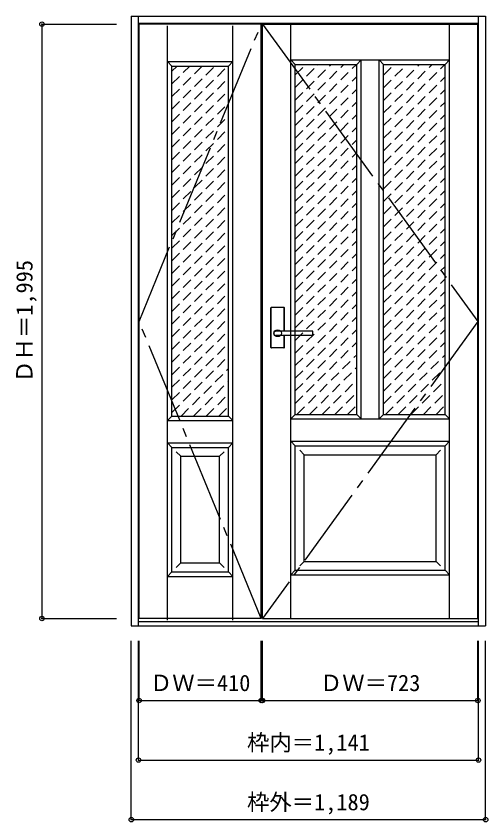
# Model space of a CAD drawing. Units: millimetres, scale not verified. Extents: x -906 to 677, y -1566 to 1138.
import ezdxf
from ezdxf.enums import TextEntityAlignment as Align

# ---------------------------------------------------------------- set-up
doc = ezdxf.new("R2010")
doc.units = ezdxf.units.MM
doc.header["$LTSCALE"] = 30
doc.header["$PDMODE"] = 32
doc.header["$PDSIZE"] = 15
doc.linetypes.add('CHAIN2', pattern=[12, 9, -1, 1, -1])
doc.linetypes.add('DASHED1', pattern=[1.8, 1.2, -0.6])
for name, color, linetype in [('0-0', 4, 'DASHED1'), ('0-1_寸法', 7, 'Continuous'), ('0-4_レバー', 3, 'Continuous')]:
    doc.layers.add(name, color=color, linetype=linetype)
doc.styles.add('ＭＳ ゴシック', font='')
doc.styles.get('ＭＳ ゴシック').set_extended_font_data('MS Gothic')

msp = doc.modelspace()

# ---------------------------------------------------------------- linework, layer by layer
at = {"layer": '0-0', "color": 3, "linetype": 'Continuous'}
for p, q in [((-519.29, 1138.18), (-519.29, -908.82)), ((-519.29, 1138.18), (669.71, 1138.18)), ((-495.29, -908.82), (-495.29, 1138.18)), ((645.71, -908.82), (645.71, 1138.18)), ((669.71, 1138.18), (669.71, -908.82)), ((-495.29, 1114.18), (645.71, 1114.18)), ((-493.29, -883.82), (-493.29, 1111.18)), ((-83.29, 1111.18), (-493.29, 1111.18)), ((-83.29, -883.82), (-83.29, 1111.18)), ((-79.29, -883.82), (-79.29, 1111.18)), ((-79.29, 1111.18), (643.71, 1111.18)), ((643.71, -883.82), (643.71, 1111.18)), ((237.21, -198.82), (237.21, 976.18)), ((327.21, 976.18), (533.71, 976.18)), ((327.21, -198.82), (327.21, 976.18)), ((533.71, -198.82), (533.71, 976.18)), ((-383.29, 970.7), (-193.29, 970.7)), ((-383.29, -204.3), (-383.29, 970.7)), ((-193.29, -204.3), (-193.29, 970.7)), ((-383.29, -204.3), (-193.29, -204.3)), ((30.71, -198.82), (237.21, -198.82)), ((327.21, -198.82), (533.71, -198.82)), ((-383.29, -309.3), (-193.29, -309.3)), ((-383.29, -727.3), (-383.29, -309.3)), ((-193.29, -727.3), (-193.29, -309.3)), ((-383.29, -727.3), (-193.29, -727.3)), ((-83.29, -883.82), (-493.29, -883.82)), ((-79.29, -883.82), (643.71, -883.82)), ((-519.29, -908.82), (669.71, -908.82)), ((-495.29, -893.82), (645.71, -893.82))]:
    msp.add_line(p, q, dxfattribs=at)
at = {"layer": '0-0', "color": 7, "linetype": 'Continuous'}
for p, q in [((15.71, -883.82), (15.71, 1111.18)), ((548.71, -883.82), (548.71, 1111.18)), ((-398.29, -889.3), (-398.29, 1105.7)), ((-178.29, -889.3), (-178.29, 1105.7)), ((-398.29, 985.7), (-383.29, 970.7)), ((-398.29, 985.7), (-178.29, 985.7)), ((-178.29, 985.7), (-193.29, 970.7)), ((15.71, 991.18), (30.71, 976.18)), ((15.71, 991.18), (548.71, 991.18)), ((252.21, 991.18), (237.21, 976.18)), ((252.21, -213.82), (252.21, 991.18)), ((312.21, 991.18), (327.21, 976.18)), ((312.21, -213.82), (312.21, 991.18)), ((548.71, 991.18), (533.71, 976.18)), ((-383.29, -204.3), (-398.29, -219.3)), ((-193.29, -204.3), (-178.29, -219.3)), ((30.71, -198.82), (15.71, -213.82)), ((15.71, -213.82), (548.71, -213.82)), ((237.21, -198.82), (252.21, -213.82)), ((312.21, -213.82), (327.21, -198.82)), ((533.71, -198.82), (548.71, -213.82)), ((-398.29, -219.3), (-178.29, -219.3)), ((-398.29, -294.3), (-383.29, -309.3)), ((-398.29, -294.3), (-178.29, -294.3)), ((-178.29, -294.3), (-193.29, -309.3)), ((15.71, -288.82), (30.71, -303.82)), ((15.71, -288.82), (548.71, -288.82)), ((548.71, -288.82), (533.71, -303.82)), ((-368.29, -324.3), (-353.29, -339.3)), ((-208.29, -324.3), (-223.29, -339.3)), ((45.71, -318.82), (60.71, -333.82)), ((518.71, -318.82), (503.71, -333.82)), ((-353.29, -697.3), (-353.29, -339.3)), ((-353.29, -339.3), (-223.29, -339.3)), ((-223.29, -697.3), (-223.29, -339.3)), ((60.71, -691.82), (60.71, -333.82)), ((60.71, -333.82), (503.71, -333.82)), ((503.71, -691.82), (503.71, -333.82)), ((-353.29, -697.3), (-368.29, -712.3)), ((-353.29, -697.3), (-223.29, -697.3)), ((-223.29, -697.3), (-208.29, -712.3)), ((60.71, -691.82), (45.71, -706.82)), ((60.71, -691.82), (503.71, -691.82)), ((503.71, -691.82), (518.71, -706.82)), ((-383.29, -727.3), (-398.29, -742.3)), ((-193.29, -727.3), (-178.29, -742.3)), ((30.71, -721.82), (15.71, -736.82)), ((533.71, -721.82), (548.71, -736.82)), ((-398.29, -742.3), (-178.29, -742.3)), ((15.71, -736.82), (548.71, -736.82))]:
    msp.add_line(p, q, dxfattribs=at)
at = {"layer": '0-0'}
for p, q in [((30.71, 771.11), (235.79, 976.18)), ((30.71, 813.53), (193.36, 976.18)), ((30.71, 855.96), (150.94, 976.18)), ((30.71, 898.39), (108.51, 976.18)), ((30.71, 940.81), (66.08, 976.18)), ((327.21, 770.62), (532.77, 976.18)), ((327.21, 813.05), (490.35, 976.18)), ((327.21, 855.47), (447.92, 976.18)), ((327.21, 897.9), (405.49, 976.18)), ((327.21, 940.33), (363.07, 976.18)), ((-383.29, 783.22), (-195.8, 970.7)), ((-383.29, 825.64), (-238.23, 970.7)), ((-383.29, 868.07), (-280.66, 970.7)), ((-383.29, 910.5), (-323.08, 970.7)), ((-383.29, 952.92), (-365.51, 970.7)), ((-383.29, 740.79), (-193.29, 930.79)), ((30.71, 728.68), (237.21, 935.18)), ((327.21, 728.2), (533.71, 934.7)), ((30.71, 686.25), (237.21, 892.75)), ((-383.29, 698.36), (-193.29, 888.36)), ((327.21, 685.77), (533.71, 892.27)), ((-383.29, 655.94), (-193.29, 845.94)), ((30.71, 643.83), (237.21, 850.33)), ((327.21, 643.34), (533.71, 849.84)), ((-383.29, 613.51), (-193.29, 803.51)), ((30.71, 601.4), (237.21, 807.9)), ((327.21, 600.92), (533.71, 807.42)), ((-383.29, 571.09), (-193.29, 761.09)), ((30.71, 558.97), (237.21, 765.47)), ((327.21, 558.49), (533.71, 764.99)), ((-383.29, 528.66), (-193.29, 718.66)), ((30.71, 516.55), (237.21, 723.05)), ((327.21, 516.06), (533.71, 722.56)), ((-383.29, 486.23), (-193.29, 676.23)), ((30.71, 474.12), (237.21, 680.62)), ((327.21, 473.64), (533.71, 680.14)), ((-383.29, 443.81), (-193.29, 633.81)), ((30.71, 431.7), (237.21, 638.2)), ((327.21, 431.21), (533.71, 637.71)), ((30.71, 389.27), (237.21, 595.77)), ((327.21, 388.78), (533.71, 595.28)), ((-383.29, 401.38), (-193.29, 591.38)), ((-383.29, 358.95), (-193.29, 548.95)), ((30.71, 346.84), (237.21, 553.34)), ((327.21, 346.36), (533.71, 552.86)), ((-383.29, 316.53), (-193.29, 506.53)), ((30.71, 304.42), (237.21, 510.92)), ((327.21, 303.93), (533.71, 510.43)), ((-383.29, 274.1), (-193.29, 464.1)), ((30.71, 261.99), (237.21, 468.49)), ((327.21, 261.5), (533.71, 468)), ((-383.29, 231.67), (-193.29, 421.67)), ((30.71, 219.56), (237.21, 426.06)), ((327.21, 219.08), (533.71, 425.58)), ((-383.29, 189.25), (-193.29, 379.25)), ((30.71, 177.14), (237.21, 383.64)), ((327.21, 176.65), (533.71, 383.15)), ((-383.29, 146.82), (-193.29, 336.82)), ((30.71, 134.71), (237.21, 341.21)), ((327.21, 134.23), (533.71, 340.73)), ((30.71, 92.28), (237.21, 298.78)), ((327.21, 91.8), (533.71, 298.3)), ((-383.29, 104.39), (-193.29, 294.39)), ((-383.29, 61.97), (-193.29, 251.97)), ((30.71, 49.86), (237.21, 256.36)), ((327.21, 49.37), (533.71, 255.87)), ((-383.29, 19.54), (-193.29, 209.54)), ((30.71, 7.43), (237.21, 213.93)), ((327.21, 6.95), (533.71, 213.45)), ((-383.29, -22.88), (-193.29, 167.12)), ((30.71, -35), (237.21, 171.5)), ((327.21, -35.48), (533.71, 171.02)), ((-383.29, -65.31), (-193.29, 124.69)), ((30.71, -77.42), (237.21, 129.08)), ((327.21, -77.91), (533.71, 128.59)), ((-383.29, -107.74), (-193.29, 82.26)), ((30.71, -119.85), (237.21, 86.65)), ((327.21, -120.33), (533.71, 86.17)), ((-383.29, -150.16), (-193.29, 39.84)), ((30.71, -162.27), (237.21, 44.23)), ((327.21, -162.76), (533.71, 43.74)), ((36.6, -198.82), (237.21, 1.8)), ((333.58, -198.82), (533.71, 1.31)), ((-383.29, -192.59), (-193.29, -2.59)), ((-352.57, -204.3), (-193.29, -45.02)), ((79.02, -198.82), (237.21, -40.63)), ((376.01, -198.82), (533.71, -41.11)), ((-310.14, -204.3), (-193.29, -87.44)), ((121.45, -198.82), (237.21, -83.05)), ((418.43, -198.82), (533.71, -83.54)), ((-267.72, -204.3), (-193.29, -129.87)), ((163.88, -198.82), (237.21, -125.48)), ((460.86, -198.82), (533.71, -125.96)), ((-225.29, -204.3), (-193.29, -172.3)), ((206.3, -198.82), (237.21, -167.91)), ((503.29, -198.82), (533.71, -168.39))]:
    msp.add_line(p, q, dxfattribs=at)
at = {"layer": '0-0', "color": 7, "linetype": 'CHAIN2'}
for points in [[(-83.29, -883.82), (-493.29, 113.68), (-83.29, 1111.18)], [(-79.29, 1111.18), (643.71, 113.68), (-79.29, -883.82)]]:
    msp.add_lwpolyline(points, dxfattribs=at)
at = {"layer": '0-0', "color": 3, "linetype": 'Continuous'}
for points in [[(30.71, -198.82), (30.71, 976.18), (237.21, 976.18)], [(30.71, -721.82), (30.71, -303.82), (533.71, -303.82)], [(30.71, -721.82), (533.71, -721.82), (533.71, -303.82)]]:
    msp.add_lwpolyline(points, dxfattribs=at)
at = {"layer": '0-1_寸法', "color": 4}
for p, q in [((-819.29, 1111.18), (-819.29, -883.82)), ((-819.29, 1111.18), (-569.29, 1111.18)), ((-819.29, -883.82), (-569.29, -883.82)), ((-519.29, -1558.82), (-519.29, -958.82)), ((-495.29, -1358.82), (-495.29, -958.82)), ((-493.29, -1158.82), (-493.29, -958.82)), ((-83.29, -1158.82), (-83.29, -958.82)), ((643.71, -1158.82), (643.71, -958.82)), ((645.71, -1358.82), (645.71, -958.82)), ((669.71, -1558.82), (669.71, -958.82)), ((-79.29, -1158.82), (643.71, -1158.82)), ((-495.29, -1358.82), (645.71, -1358.82)), ((-519.29, -1558.82), (669.71, -1558.82))]:
    msp.add_line(p, q, dxfattribs=at)
msp.add_lwpolyline([(-493.29, -1158.82), (-83.29, -1158.82), (-79.29, -1158.82), (-79.29, -958.82)], dxfattribs=at)
at = {"layer": '0-1_寸法'}
for p in [(-819.29, 1111.18), (-819.29, -883.82), (-493.29, -1158.82), (-83.29, -1158.82), (-79.29, -1158.82), (643.71, -1158.82), (-495.29, -1358.82), (645.71, -1358.82), (-519.29, -1558.82), (669.71, -1558.82)]:
    msp.add_point(p, dxfattribs=at)
at = {"layer": '0-4_レバー'}
for p, q in [((-50.79, 26.18), (-50.79, 159.18)), ((-7.29, 160.68), (-49.29, 160.68)), ((-5.79, 80.68), (-5.79, 159.18)), ((88.71, 66.68), (-33.29, 66.68)), ((-5.79, 26.18), (-5.79, 66.68)), ((89.71, 67.68), (89.71, 79.68)), ((-7.29, 24.68), (-49.29, 24.68))]:
    msp.add_line(p, q, dxfattribs=at)
at = {"layer": '0-4_レバー', "color": 4}
for p, q in [((-50.29, 26.18), (-50.29, 159.18)), ((-7.29, 160.18), (-49.29, 160.18)), ((-6.29, 80.68), (-6.29, 159.18)), ((-6.29, 26.18), (-6.29, 66.68)), ((-7.29, 25.18), (-49.29, 25.18))]:
    msp.add_line(p, q, dxfattribs=at)
at = {"layer": '0-4_レバー'}
msp.add_lwpolyline([(88.71, 80.68), (-33.11, 80.68), (-33.29, 80.68)], dxfattribs=at)
for centre, radius, start, end in [((-49.29, 159.18), 1.5, 90, 180), ((-7.29, 159.18), 1.5, 0, 90), ((88.71, 79.68), 1, 0, 90), ((88.71, 67.68), 1, 270, 0), ((-49.29, 26.18), 1.5, 180, 270), ((-7.29, 26.18), 1.5, 270, 0)]:
    msp.add_arc(centre, radius, start, end, dxfattribs=at)
at = {"layer": '0-4_レバー', "color": 4}
for centre, start, end in [((-49.29, 159.18), 90, 180), ((-7.29, 159.18), 0, 90), ((-49.29, 26.18), 180, 270), ((-7.29, 26.18), 270, 0)]:
    msp.add_arc(centre, 1, start, end, dxfattribs=at)
at = {"layer": '0-4_レバー'}
msp.add_ellipse((-28.29, 73.68), major_axis=(-13, 0), ratio=0.865384, dxfattribs=at)
msp.add_ellipse((-33.29, 73.68), major_axis=(-8, 0), ratio=0.875, start_param=4.712389, end_param=7.8539816, dxfattribs=at)

# ---------------------------------------------------------------- texts
at = {"layer": '0-1_寸法', "style": 'ＭＳ ゴシック'}
msp.add_text('ＤＨ＝1,995', height=54.99, rotation=90, dxfattribs=at).set_placement((-834.29, -92.57), align=Align.BOTTOM_LEFT)
for s, p in [('ＤＷ＝410', (-457.04, -1143.82)), ('ＤＷ＝723', (113.46, -1143.82)), ('枠内＝1,141', (-131.04, -1343.82)), ('枠外＝1,189', (-131.04, -1543.82))]:
    msp.add_text(s, height=54.99, dxfattribs=at).set_placement(p, align=Align.BOTTOM_LEFT)

doc.saveas('drawing.dxf')
